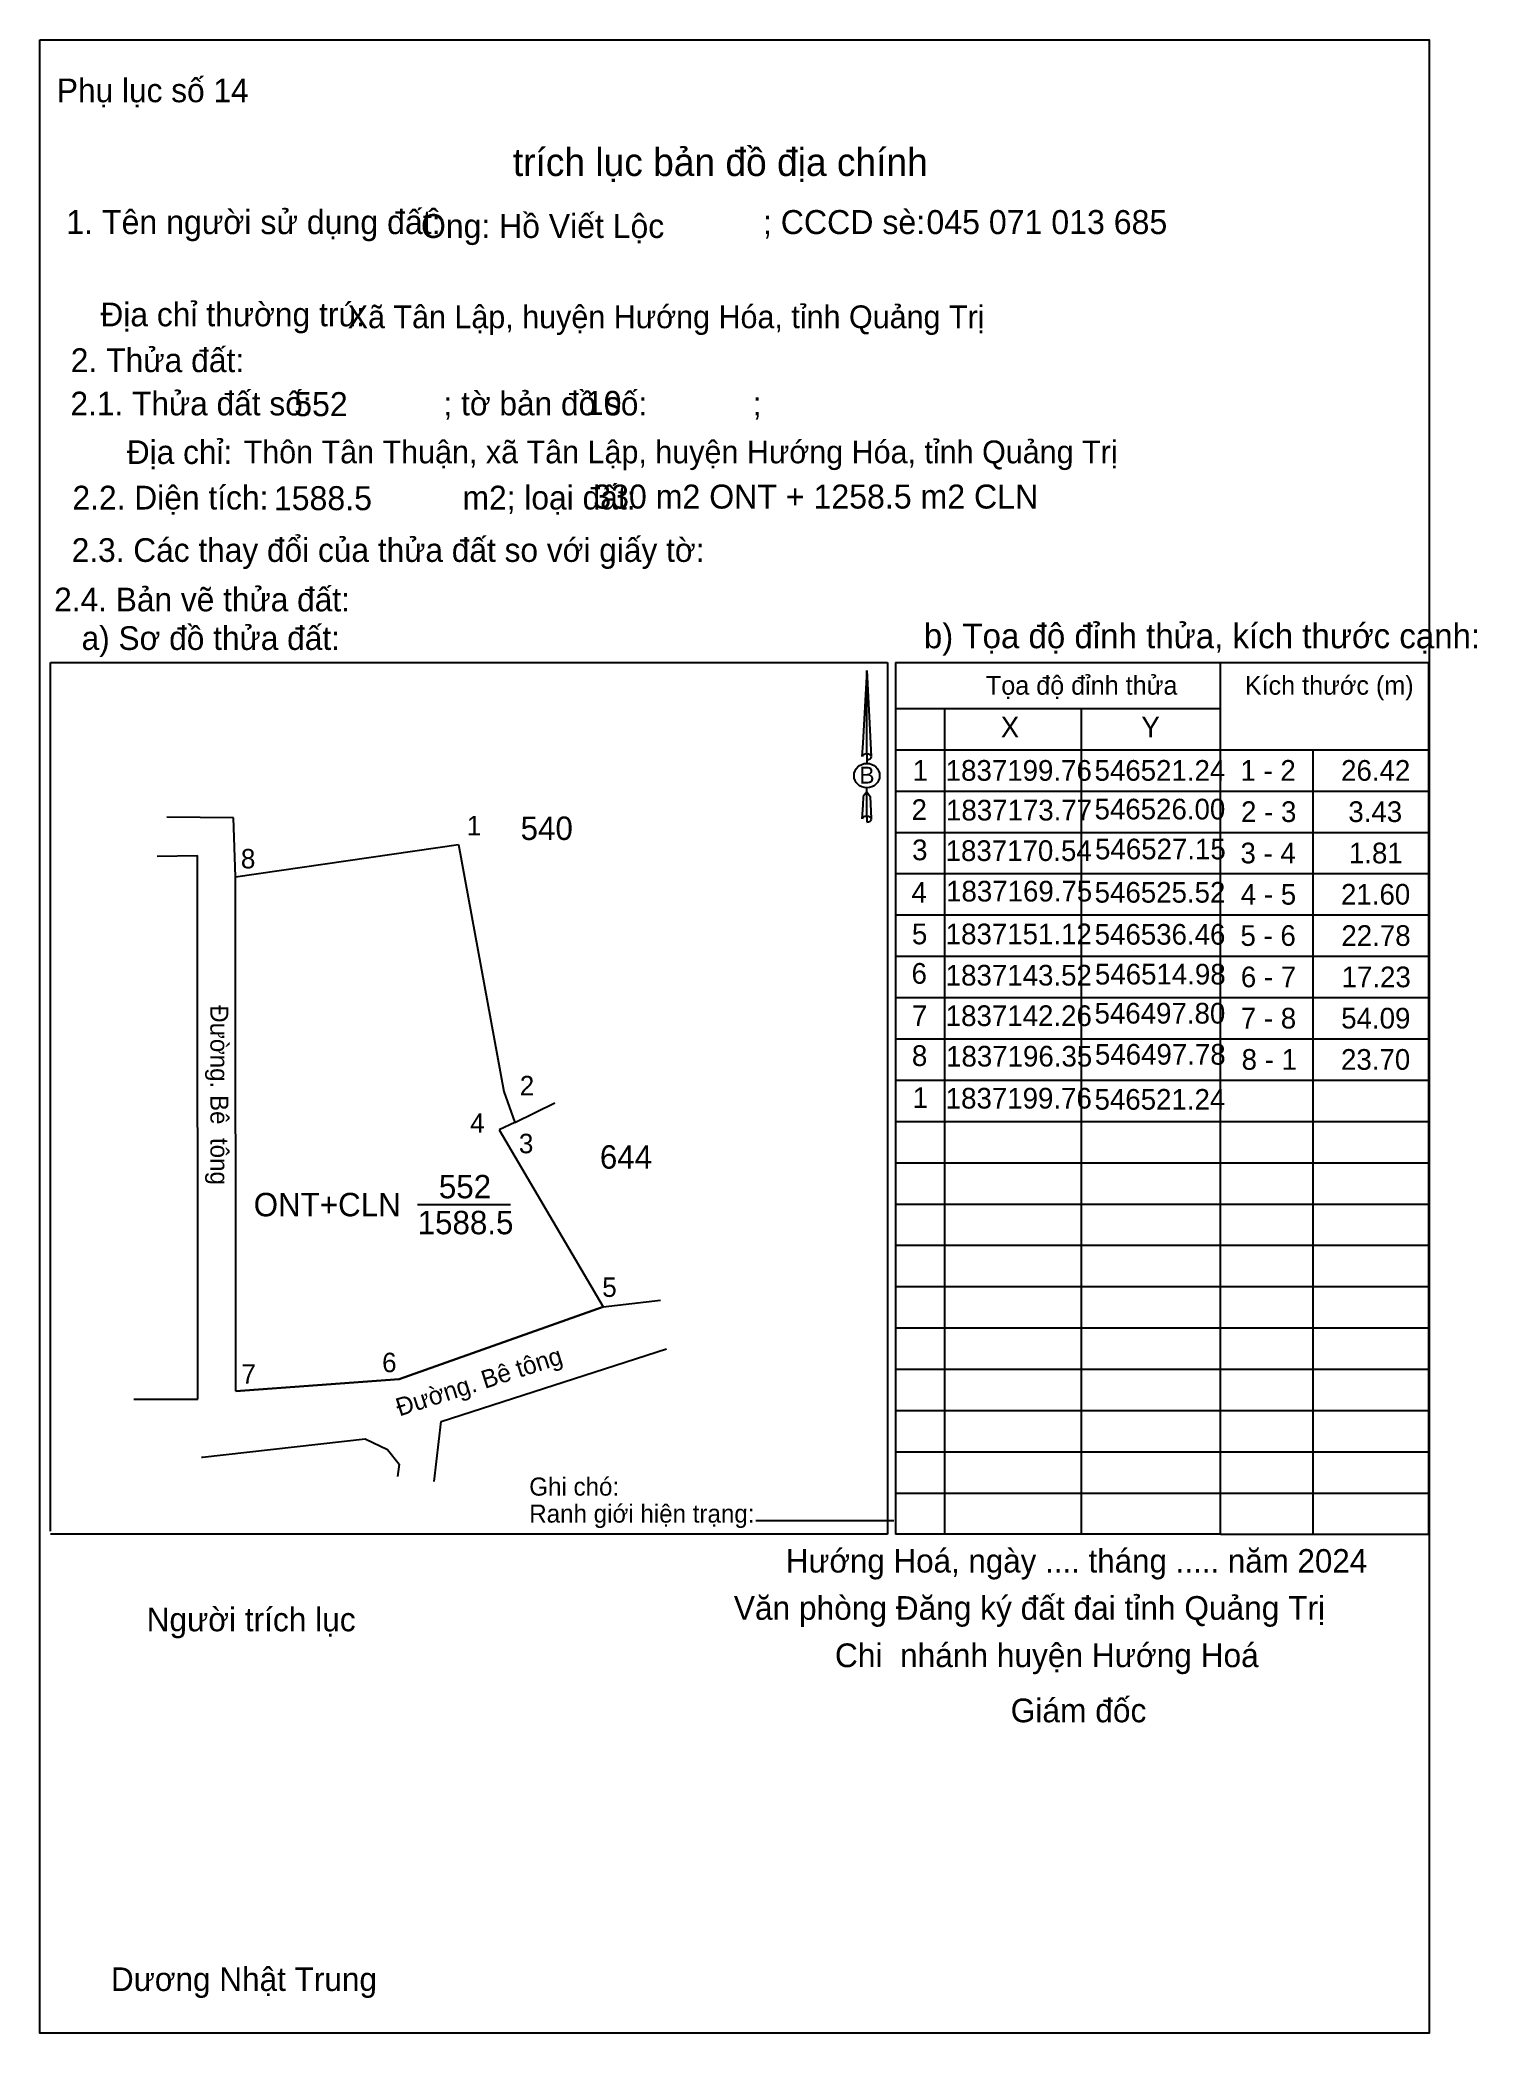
# Model space of a CAD drawing. Extents: x 546477 to 546628, y 1837075 to 1837284.
import ezdxf

# ---------------------------------------------------------------- set-up
doc = ezdxf.new("R2010")
doc.units = 0
for name, color, linetype in [('Level 1', 7, 'Continuous'), ('Level 10', 7, 'Continuous'), ('Level 12', 7, 'Continuous'), ('Level 13', 7, 'Continuous'), ('Level 23', 7, 'Continuous'), ('Level 27', 7, 'Continuous'), ('Level 3', 7, 'Continuous'), ('Level 36', 7, 'Continuous'), ('Level 40', 7, 'Continuous'), ('Level 42', 7, 'Continuous'), ('Level 52', 7, 'Continuous'), ('Level 53', 7, 'Continuous'), ('Level 6', 7, 'Continuous'), ('Level 9', 7, 'Continuous')]:
    doc.layers.add(name, color=color, linetype=linetype)

msp = doc.modelspace()

# ---------------------------------------------------------------- linework, layer by layer
at = {"layer": 'Level 1'}
for p, q in [((546601.41, 1837127.21), (546601.41, 1837218.92)), ((546601.41, 1837218.92), (546623.3, 1837218.92)), ((546623.3, 1837218.92), (546623.3, 1837127.21)), ((546567.32, 1837214.07), (546601.41, 1837214.07)), ((546567.21, 1837209.73), (546623.3, 1837209.73)), ((546611.14, 1837209.73), (546611.14, 1837127.21)), ((546567.21, 1837205.38), (546623.3, 1837205.38)), ((546567.21, 1837201.04), (546623.3, 1837201.04)), ((546567.21, 1837196.7), (546623.3, 1837196.7)), ((546567.21, 1837192.36), (546623.3, 1837192.36)), ((546567.21, 1837188.01), (546623.3, 1837188.01)), ((546567.21, 1837183.67), (546623.3, 1837183.67)), ((546567.21, 1837179.33), (546623.3, 1837179.33)), ((546567.21, 1837174.98), (546623.3, 1837174.98)), ((546567.21, 1837170.64), (546623.3, 1837170.64)), ((546567.21, 1837166.3), (546623.3, 1837166.3)), ((546567.21, 1837161.95), (546623.3, 1837161.95)), ((546567.21, 1837157.61), (546623.3, 1837157.61)), ((546567.21, 1837153.27), (546623.3, 1837153.27)), ((546567.21, 1837148.92), (546623.3, 1837148.92)), ((546567.21, 1837144.58), (546623.3, 1837144.58)), ((546567.21, 1837140.24), (546623.3, 1837140.24)), ((546567.21, 1837135.89), (546623.3, 1837135.89)), ((546567.21, 1837131.55), (546623.3, 1837131.55)), ((546601.41, 1837127.21), (546623.3, 1837127.21))]:
    msp.add_line(p, q, dxfattribs=at)
at = {"layer": 'Level 10'}
for p, q in [((546497.78, 1837196.35), (546521.24, 1837199.76)), ((546521.24, 1837199.76), (546526, 1837173.77)), ((546497.8, 1837142.26), (546497.78, 1837196.35)), ((546526, 1837173.77), (546527.15, 1837170.54)), ((546527.15, 1837170.54), (546525.52, 1837169.75)), ((546525.52, 1837169.75), (546536.46, 1837151.12)), ((546536.46, 1837151.12), (546514.98, 1837143.52)), ((546514.98, 1837143.52), (546497.8, 1837142.26))]:
    msp.add_line(p, q, dxfattribs=at)
at = {"layer": 'Level 13'}
msp.add_line((546552.53, 1837128.65), (546567.04, 1837128.65), dxfattribs=at)
msp.add_lwpolyline([(546477.19, 1837284.39), (546623.38, 1837284.39), (546623.38, 1837074.74), (546477.19, 1837074.74)], close=True, dxfattribs=at)
at = {"layer": 'Level 23'}
for p, q in [((546497.56, 1837202.58), (546490.56, 1837202.63)), ((546497.78, 1837196.35), (546497.56, 1837202.58)), ((546489.54, 1837198.54), (546493.78, 1837198.6)), ((546493.8, 1837141.44), (546493.78, 1837198.6)), ((546519.42, 1837139.07), (546543.12, 1837146.72)), ((546487.08, 1837141.41), (546493.8, 1837141.44)), ((546518.68, 1837132.78), (546519.42, 1837139.07))]:
    msp.add_line(p, q, dxfattribs=at)
for points in [[(546497.8, 1837142.26), (546514.98, 1837143.52), (546536.46, 1837151.12)], [(546494.21, 1837135.31), (546494.3, 1837135.32), (546511.42, 1837137.24), (546513.75, 1837136.12), (546515.01, 1837134.59), (546514.83, 1837133.3)]]:
    msp.add_lwpolyline(points, dxfattribs=at)
at = {"layer": 'Level 27'}
for p, q in [((546497.78, 1837196.35), (546497.56, 1837202.58)), ((546527.15, 1837170.54), (546531.39, 1837172.59)), ((546536.46, 1837151.12), (546542.5, 1837151.84))]:
    msp.add_line(p, q, dxfattribs=at)
at = {"layer": 'Level 3'}
for p, q in [((546478.32, 1837218.92), (546566.38, 1837218.92)), ((546478.32, 1837127.53), (546478.32, 1837218.92)), ((546566.38, 1837218.92), (546566.38, 1837127.21)), ((546567.21, 1837218.92), (546567.21, 1837127.21)), ((546567.21, 1837218.92), (546601.41, 1837218.92)), ((546572.37, 1837214.07), (546572.37, 1837127.21)), ((546586.75, 1837214.07), (546586.75, 1837127.21)), ((546566.38, 1837127.21), (546478.32, 1837127.21)), ((546601.41, 1837127.21), (546567.21, 1837127.21))]:
    msp.add_line(p, q, dxfattribs=at)
at = {"layer": 'Level 40'}
for p, q in [((546564.2, 1837218.08), (546563.78, 1837210.42)), ((546564.2, 1837218.08), (546564.66, 1837209.01)), ((546564.2, 1837218.08), (546564.66, 1837209.01)), ((546564.2, 1837209.31), (546564.2, 1837218.08)), ((546564.2, 1837218.08), (546564.66, 1837209.01)), ((546563.78, 1837210.42), (546563.68, 1837209.01)), ((546564.2, 1837209.31), (546564.2, 1837208.98)), ((546564.2, 1837208.98), (546564.2, 1837208.71)), ((546564.2, 1837208.71), (546564.2, 1837208.37)), ((546564.2, 1837208.71), (546564.2, 1837208.37)), ((546564.2, 1837208.71), (546564.2, 1837208.37)), ((546564.66, 1837209.01), (546564.66, 1837209.01)), ((546563.81, 1837204.8), (546563.78, 1837203.89)), ((546564.2, 1837205.32), (546563.81, 1837204.8)), ((546564.2, 1837205.32), (546564.2, 1837205.72)), ((546564.2, 1837205.32), (546564.2, 1837205.72)), ((546564.2, 1837205.32), (546564.2, 1837205.72)), ((546564.2, 1837205.32), (546564.56, 1837204.8)), ((546564.2, 1837205.32), (546564.56, 1837204.8)), ((546564.2, 1837205.32), (546564.56, 1837204.8)), ((546564.2, 1837202.76), (546564.2, 1837205.32)), ((546564.56, 1837204.8), (546564.66, 1837202.45)), ((546564.56, 1837204.8), (546564.66, 1837202.45)), ((546564.56, 1837204.8), (546564.66, 1837202.45)), ((546563.78, 1837203.89), (546563.68, 1837202.45)), ((546564.2, 1837202.76), (546564.2, 1837202.4)), ((546564.2, 1837202.4), (546564.2, 1837202.15)), ((546564.66, 1837202.45), (546564.66, 1837202.45))]:
    msp.add_line(p, q, dxfattribs=at)
for centre, start_param, end_param in [((546564.2, 1837208.99), 1.570796, 3.074452), ((546564.2, 1837208.99), 0.067141, 1.570796), ((546564.2, 1837208.99), 4.712389, 6.283185), ((546564.2, 1837202.43), 2.491069, 3.074278), ((546564.2, 1837202.43), 1.570796, 2.491069), ((546564.2, 1837202.43), 0.067141, 1.570796), ((546564.2, 1837202.43), 4.712389, 6.283185)]:
    msp.add_ellipse(centre, major_axis=(0.495, 0), ratio=0.614131, start_param=start_param, end_param=end_param, dxfattribs=at)
msp.add_ellipse((546564.2, 1837207.01), major_axis=(1.35, 0), ratio=0.952727, dxfattribs=at)
at = {"layer": 'Level 53'}
for p, q in [((546477.19, 1837284.4), (546477.19, 1837284.4)), ((546623.38, 1837074.75), (546623.38, 1837074.75))]:
    msp.add_line(p, q, dxfattribs=at)
at = {"layer": 'Level 9'}
msp.add_line((546516.94, 1837161.89), (546526.72, 1837161.89), dxfattribs=at)

# ---------------------------------------------------------------- texts
at = {"layer": 'Level 1'}
for s, height, p in [('Phụ lục số 14', 2.4903, (546478.98, 1837277.84)), ('1. Tên người sử dụng đất:', 2.5243, (546479.97, 1837263.97)), ('Ông: Hồ Viết Lộc', 2.5132, (546517.29, 1837263.56)), ('; CCCD sè:', 2.524, (546553.27, 1837263.97)), ('045 071 013 685', 2.5243, (546570.47, 1837263.97)), ('Địa chỉ thường trú:', 2.499, (546483.56, 1837254.27)), ('2. Thửa đất:', 2.5044, (546480.44, 1837249.45)), ('2.1. Thửa đất số:               ; tờ bản đồ số:            ;', 2.4903, (546480.41, 1837244.9)), ('Địa chỉ:', 2.49, (546486.34, 1837239.79)), ('2.2. Diện tích:                      m2; loại đất:                                   ', 2.499, (546480.62, 1837235)), ('2.3. Các thay đổi của thửa đất so với giấy tờ:', 2.4903, (546480.54, 1837229.49)), ('2.4. Bản vẽ thửa đất: ', 2.4903, (546478.7, 1837224.29)), ('a) Sơ đồ thửa đất: ', 2.4903, (546481.58, 1837220.23)), ('Tọa độ đỉnh thửa', 1.9779, (546576.73, 1837215.52)), ('Kích thước (m)', 1.9779, (546603.97, 1837215.52)), ('Hướng Hoá, ngày .... tháng ..... năm 2024', 2.4646, (546555.68, 1837123.19)), ('Văn phòng Đăng ký đất đai tỉnh Quảng Trị', 2.4903, (546550.21, 1837118.22)), ('Người trích lục', 2.4903, (546488.42, 1837117.01)), (' Chi  nhánh huyện Hướng Hoá', 2.4903, (546559.92, 1837113.24)), (' Giám đốc', 2.494, (546578.41, 1837107.44)), ('Dương Nhật Trung', 2.4799, (546484.67, 1837079.18))]:
    msp.add_text(s, height=height, dxfattribs=at).set_placement(p)
at = {"layer": 'Level 10'}
msp.add_text('b) Tọa độ đỉnh thửa, kích thước cạnh:', height=2.5996, dxfattribs=at).set_placement((546570.2, 1837220.41))
at = {"layer": 'Level 12'}
for s, rotation, p in [('Đường. Bê  tông', 270.0197, (546495.13, 1837182.86)), ('Đường. Bê tông', 17.8922, (546515.02, 1837139.6))]:
    msp.add_text(s, height=1.9, rotation=rotation, dxfattribs=at).set_placement(p)
at = {"layer": 'Level 13'}
for s, p in [('552', (546519.17, 1837162.55)), ('ONT+CLN', (546499.69, 1837160.66)), ('1588.5', (546516.94, 1837158.77))]:
    msp.add_text(s, height=2.464, dxfattribs=at).set_placement(p)
at = {"layer": 'Level 36'}
for s, p in [('540', (546527.77, 1837200.24)), ('644', (546536.11, 1837165.67))]:
    msp.add_text(s, height=2.464, dxfattribs=at).set_placement(p)
at = {"layer": 'Level 40'}
msp.add_text('B', height=1.77, dxfattribs=at).set_placement((546563.43, 1837206.18))
at = {"layer": 'Level 42'}
msp.add_text(' trích lục bản đồ địa chính', height=2.9216, dxfattribs=at).set_placement((546525.87, 1837270.08))
at = {"layer": 'Level 52'}
for s, height, p in [('X', 2.18, (546578.29, 1837211.02)), ('Y', 2.18, (546593.08, 1837211.02)), ('1', 2.18, (546569.02, 1837206.47)), ('1837199.76', 2.176, (546572.5, 1837206.47)), ('546521.24', 2.176, (546588.16, 1837206.47)), ('1 - 2', 2.176, (546603.51, 1837206.47)), ('26.42', 2.176, (546614.1, 1837206.47)), ('2', 2.18, (546568.9, 1837202.34)), ('1837173.77', 2.176, (546572.53, 1837202.29)), ('546526.00', 2.176, (546588.16, 1837202.4)), ('2 - 3', 2.176, (546603.57, 1837202.13)), ('3.43', 2.176, (546614.86, 1837202.13)), ('3', 2.18, (546568.96, 1837198.11)), ('1837170.54', 2.176, (546572.49, 1837198.03)), ('546527.15', 2.176, (546588.21, 1837198.2)), ('3 - 4', 2.176, (546603.51, 1837197.78)), ('1.81', 2.176, (546614.92, 1837197.78)), ('1837169.75', 2.176, (546572.54, 1837193.77)), ('4', 2.18, (546568.9, 1837193.64)), ('546525.52', 2.176, (546588.17, 1837193.65)), ('4 - 5', 2.176, (546603.55, 1837193.44)), ('21.60', 2.176, (546614.09, 1837193.44)), ('5', 2.18, (546568.94, 1837189.27)), ('1837151.12', 2.176, (546572.5, 1837189.27)), ('546536.46', 2.176, (546588.17, 1837189.23)), ('5 - 6', 2.176, (546603.51, 1837189.1)), ('22.78', 2.176, (546614.13, 1837189.1)), ('6', 2.18, (546568.9, 1837185.12)), ('1837143.52', 2.176, (546572.5, 1837184.93)), ('546514.98', 2.176, (546588.2, 1837185.04)), ('6 - 7', 2.176, (546603.55, 1837184.75)), ('17.23', 2.176, (546614.15, 1837184.75)), ('7', 2.18, (546568.94, 1837180.66)), ('1837142.26', 2.176, (546572.5, 1837180.67)), ('546497.80', 2.176, (546588.16, 1837180.93)), ('7 - 8', 2.176, (546603.55, 1837180.41)), ('54.09', 2.176, (546614.11, 1837180.41)), ('8', 2.18, (546568.94, 1837176.47)), ('1837196.35', 2.176, (546572.54, 1837176.41)), ('546497.78', 2.176, (546588.2, 1837176.61)), ('8 - 1', 2.176, (546603.63, 1837176.07)), ('23.70', 2.176, (546614.09, 1837176.07)), ('1', 2.18, (546569.02, 1837172.05)), ('1837199.76', 2.176, (546572.5, 1837171.99)), ('546521.24', 2.176, (546588.16, 1837171.87))]:
    msp.add_text(s, height=height, dxfattribs=at).set_placement(p)
at = {"layer": 'Level 53'}
for s, p in [('Ghi chó:', (546528.68, 1837131.28)), ('Ranh giới hiện trạng:', (546528.68, 1837128.44))]:
    msp.add_text(s, height=1.9, dxfattribs=at).set_placement(p)
at = {"layer": 'Level 6'}
for s, height, p in [('Xã Tân Lập, huyện Hướng Hóa, tỉnh Quảng Trị', 2.3981, (546509.58, 1837254.07)), ('552', 2.524, (546503.95, 1837244.82)), ('10', 2.524, (546534.63, 1837244.95)), ('Thôn Tân Thuận, xã Tân Lập, huyện Hướng Hóa, tỉnh Quảng Trị', 2.3981, (546498.63, 1837239.86)), ('1588.5', 2.524, (546501.81, 1837234.93)), ('330 m2 ONT + 1258.5 m2 CLN', 2.5243, (546535.42, 1837235.1)), ('.', 2.04, (546536.99, 1837229.56))]:
    msp.add_text(s, height=height, dxfattribs=at).set_placement(p)
at = {"layer": 'Level 9'}
for s, p in [('1', (546522.1, 1837200.73)), ('8', (546498.34, 1837197.25)), ('2', (546527.68, 1837173.38)), ('4', (546522.46, 1837169.44)), ('3', (546527.59, 1837167.29)), ('5', (546536.36, 1837152.18)), ('6', (546513.2, 1837144.26)), ('7', (546498.4, 1837143.04))]:
    msp.add_text(s, height=2.05, dxfattribs=at).set_placement(p)

doc.saveas('drawing.dxf')
